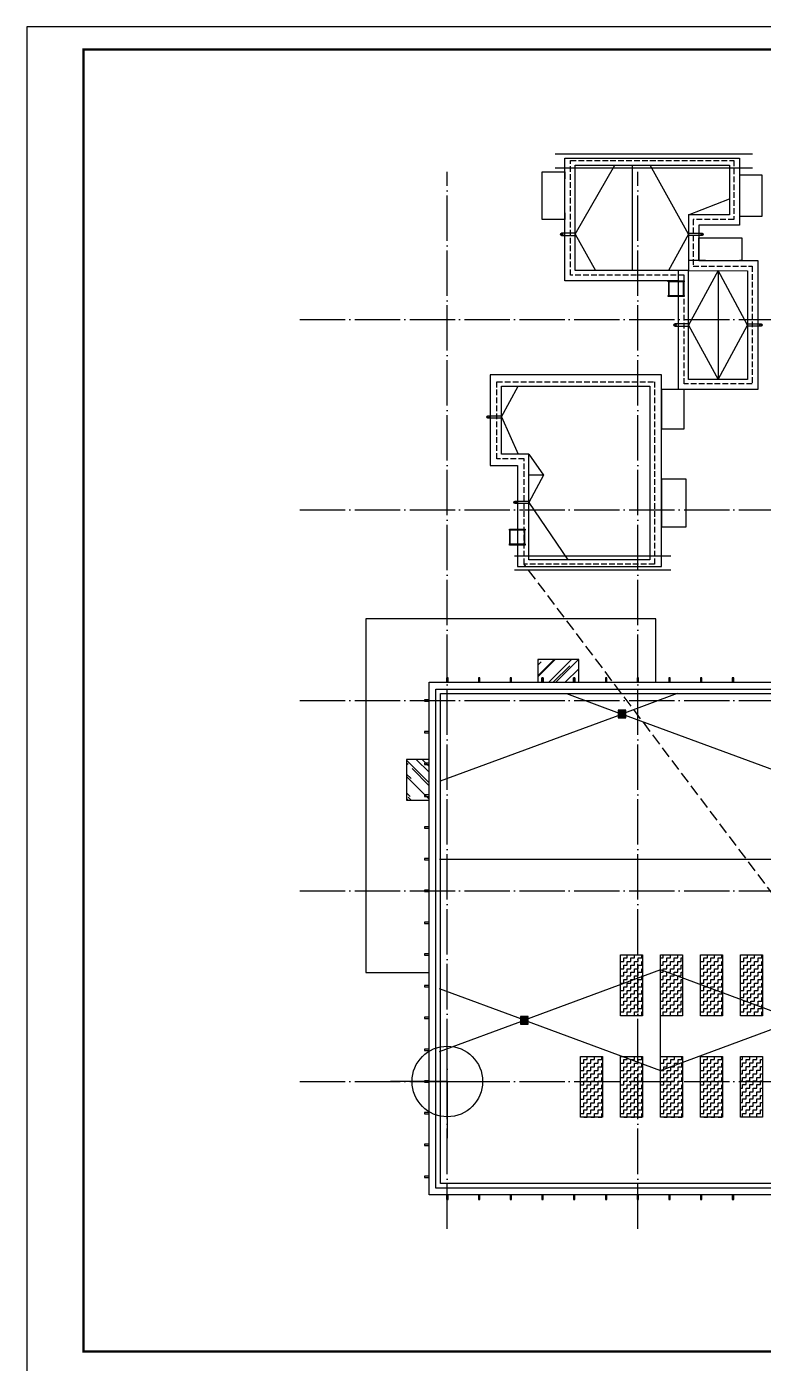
# Model space of a CAD drawing. Extents: x -186750 to 855523, y -12902 to 560425.
# Drawn here: x -18550 to 13935, y 284576 to 343500 of the extents above; entities that cross this region are included whole.
import ezdxf
from ezdxf.xclip import XClip

# ---------------------------------------------------------------- set-up
doc = ezdxf.new("R2010")
doc.units = 0
doc.header["$LTSCALE"] = 1000
doc.header["$MEASUREMENT"] = 0
doc.header["$XCLIPFRAME"] = 0
for name, pattern in [('10#楼幕墙$0$109-34 轴网$0$L1$0$$AUDIT_BAD_LTYPE1', [0]), ('104-10 轴网$0$DOTE', [2.4200000000000004, 2, -0.2, 0.02, -0.2]), ('X-104 8#10#平面$0$109-34 轴网$0$L1$0$$AUDIT_BAD_LTYPE1', [0]), ('X-104 8#10#平面$0$DASH', [0.35, 0.25, -0.1])]:
    doc.linetypes.add(name, pattern=pattern)
doc.layers.add('10#楼幕墙$0$04-不打印_辅助线', color=165, linetype='Continuous', plot=False)
doc.layers.add('X-104 8#10#平面$0$04-不打印_辅助线', color=165, linetype='Continuous', plot=False)
for name, color, linetype in [('10#楼幕墙$0$A-C_玻璃幕墙', 140, 'Continuous'), ('10#楼幕墙$0$A-O_屋面', 252, 'Continuous'), ('104-10 轴网$0$A_AXIS-轴线', 252, '104-10 轴网$0$DOTE'), ('X-104 8#10#平面$0$00-图签', 7, 'Continuous'), ('X-104 8#10#平面$0$A-C_玻璃幕墙', 252, 'Continuous'), ('X-104 8#10#平面$0$A-O_分水线', 127, 'Continuous'), ('X-104 8#10#平面$0$A-O_屋面', 201, 'Continuous'), ('X-104 8#10#平面$0$A-SUR_看线', 252, 'Continuous'), ('X-104 8#10#平面$0$A-TECH_暖通', 162, 'Continuous'), ('X-104 8#10#平面$0$A-TECH_结构', 252, 'Continuous'), ('X-104 8#10#平面$0$EH_玻璃', 252, 'Continuous'), ('X-104 8#10#平面$0$EH_石材', 116, 'Continuous')]:
    doc.layers.add(name, color=color, linetype=linetype)
pattern_1 = [(0, (-1.600710675120355e-10, 59399.99999999994), (158.75, 158.75), [158.75, -158.75]), (90, (158.7499999998399, 59399.99999999994), (-158.75, 158.75), [158.75, -158.75])]

# ---------------------------------------------------------------- blocks, each defined once
blk = doc.blocks.new('10#楼幕墙$0$2')
at = {"linetype": '10#楼幕墙$0$109-34 轴网$0$L1$0$$AUDIT_BAD_LTYPE1'}
for points in [[(-199772.2420019889, 234015.7524743264), (-199772.2420019889, 236514.4760455291)], [(-199772.2420019889, 234015.7524743264), (-202270.9655731916, 234015.7524743264)], [(-199772.2420019889, 234015.7524743264), (-199772.2420019889, 231517.0289031237)], [(-199772.2420019889, 234015.7524743264), (-197273.5184307862, 234015.7524743264)]]:
    blk.add_lwpolyline(points, dxfattribs=at)
blk.add_circle((-199772.2420019889, 234015.7524743264), 1556.811371132266)
blk = doc.blocks.new('10#楼幕墙')
at = {"layer": '10#楼幕墙$0$04-不打印_辅助线'}
blk.add_lwpolyline([(-18549.99999999994, 284100), (65550.00000000006, 284100), (65550.00000000006, 343500), (-18549.99999999994, 343500)], close=True, dxfattribs=at)
at = {"layer": '10#楼幕墙$0$A-C_玻璃幕墙'}
for points in [[(30.00000000084776, 314599.9999999942), (30.00000000084776, 314799.9999999942), (-29.99999999257477, 314799.9999999942), (-29.99999999257477, 314599.9999999942)], [(1430.000000000848, 314599.9999999942), (1430.000000000848, 314799.9999999942), (1370.000000007425, 314799.9999999942), (1370.000000007425, 314599.9999999942)], [(2830.000000000848, 314599.9999999942), (2830.000000000848, 314799.9999999942), (2770.000000007425, 314799.9999999942), (2770.000000007425, 314599.9999999942)], [(4230.000000000848, 314599.9999999942), (4230.000000000848, 314799.9999999942), (4170.000000007425, 314799.9999999942), (4170.000000007425, 314599.9999999942)], [(5630.000000000848, 314599.9999999942), (5630.000000000848, 314799.9999999942), (5570.000000007425, 314799.9999999942), (5570.000000007425, 314599.9999999942)], [(7030.000000000848, 314599.9999999942), (7030.000000000848, 314799.9999999942), (6970.000000007425, 314799.9999999942), (6970.000000007425, 314599.9999999942)], [(8430.000000000848, 314599.9999999942), (8430.000000000848, 314799.9999999942), (8370.000000007425, 314799.9999999942), (8370.000000007425, 314599.9999999942)], [(9830.000000000848, 314599.9999999942), (9830.000000000848, 314799.9999999942), (9770.000000007425, 314799.9999999942), (9770.000000007425, 314599.9999999942)], [(11230.00000000085, 314599.9999999942), (11230.00000000085, 314799.9999999942), (11170.00000000743, 314799.9999999942), (11170.00000000743, 314599.9999999942)], [(12630.00000000085, 314599.9999999942), (12630.00000000085, 314799.9999999942), (12570.00000000743, 314799.9999999942), (12570.00000000743, 314599.9999999942)], [(-799.9999999957405, 313829.999999994), (-999.9999999957114, 313829.999999994), (-999.9999999957114, 313770.0000000006), (-799.9999999957405, 313770.0000000006)], [(-799.9999999957405, 312429.999999994), (-999.9999999957114, 312429.999999994), (-999.9999999957114, 312370.0000000006), (-799.9999999957405, 312370.0000000006)], [(-799.9999999957405, 311029.999999994), (-999.9999999957114, 311029.999999994), (-999.9999999957114, 310970.0000000006), (-799.9999999957405, 310970.0000000006)], [(-799.9999999957405, 309629.999999994), (-999.9999999957114, 309629.999999994), (-999.9999999957114, 309570.0000000006), (-799.9999999957405, 309570.0000000006)], [(-799.9999999957405, 308229.999999994), (-999.9999999957114, 308229.999999994), (-999.9999999957114, 308170.0000000006), (-799.9999999957405, 308170.0000000006)], [(-799.9999999957405, 306829.999999994), (-999.9999999957114, 306829.999999994), (-999.9999999957114, 306770.0000000006), (-799.9999999957405, 306770.0000000006)], [(-799.9999999957405, 305429.999999994), (-999.9999999957114, 305429.999999994), (-999.9999999957114, 305370.0000000006), (-799.9999999957405, 305370.0000000006)], [(-799.9999999957405, 304029.999999994), (-999.9999999957114, 304029.999999994), (-999.9999999957114, 303970.0000000006), (-799.9999999957405, 303970.0000000006)], [(-799.9999999957405, 302629.999999994), (-999.9999999957114, 302629.999999994), (-999.9999999957114, 302570.0000000006), (-799.9999999957405, 302570.0000000006)], [(-799.9999999957405, 301229.999999994), (-999.9999999957114, 301229.999999994), (-999.9999999957114, 301170.0000000006), (-799.9999999957405, 301170.0000000006)], [(-799.9999999957405, 299829.999999994), (-999.9999999957114, 299829.999999994), (-999.9999999957114, 299770.0000000006), (-799.9999999957405, 299770.0000000006)], [(-799.9999999957405, 298429.999999994), (-999.9999999957114, 298429.999999994), (-999.9999999957114, 298370.0000000006), (-799.9999999957405, 298370.0000000006)], [(-799.9999999957405, 297029.999999994), (-999.9999999957114, 297029.999999994), (-999.9999999957114, 296970.0000000006), (-799.9999999957405, 296970.0000000006)], [(-799.9999999957405, 295629.999999994), (-999.9999999957114, 295629.999999994), (-999.9999999957114, 295570.0000000006), (-799.9999999957405, 295570.0000000006)], [(-799.9999999957405, 294229.999999994), (-999.9999999957114, 294229.999999994), (-999.9999999957114, 294170.0000000006), (-799.9999999957405, 294170.0000000006)], [(-799.9999999957405, 292829.999999994), (-999.9999999957114, 292829.999999994), (-999.9999999957114, 292770.0000000006), (-799.9999999957405, 292770.0000000006)], [(30.0000000011969, 291799.9999999942), (30.0000000011969, 291999.9999999941), (-29.99999999222564, 291999.9999999941), (-29.99999999222564, 291799.9999999942)], [(1430.000000001197, 291799.9999999942), (1430.000000001197, 291999.9999999941), (1370.000000007774, 291999.9999999941), (1370.000000007774, 291799.9999999942)], [(2830.000000001197, 291799.9999999942), (2830.000000001197, 291999.9999999941), (2770.000000007774, 291999.9999999941), (2770.000000007774, 291799.9999999942)], [(4230.000000001197, 291799.9999999942), (4230.000000001197, 291999.9999999941), (4170.000000007774, 291999.9999999941), (4170.000000007774, 291799.9999999942)], [(5630.000000001197, 291799.9999999942), (5630.000000001197, 291999.9999999941), (5570.000000007774, 291999.9999999941), (5570.000000007774, 291799.9999999942)], [(7030.000000001197, 291799.9999999942), (7030.000000001197, 291999.9999999941), (6970.000000007774, 291999.9999999941), (6970.000000007774, 291799.9999999942)], [(8430.000000001197, 291799.9999999942), (8430.000000001197, 291999.9999999941), (8370.000000007774, 291999.9999999941), (8370.000000007774, 291799.9999999942)], [(9830.000000001197, 291799.9999999942), (9830.000000001197, 291999.9999999941), (9770.000000007774, 291999.9999999941), (9770.000000007774, 291799.9999999942)], [(11230.0000000012, 291799.9999999942), (11230.0000000012, 291999.9999999941), (11170.00000000777, 291999.9999999941), (11170.00000000777, 291799.9999999942)], [(12630.0000000012, 291799.9999999942), (12630.0000000012, 291999.9999999941), (12570.00000000777, 291999.9999999941), (12570.00000000777, 291799.9999999942)]]:
    blk.add_lwpolyline(points, close=True, dxfattribs=at)
at = {"layer": '10#楼幕墙$0$A-O_屋面'}
for points in [[(17600.00000000415, 298359.9999996886), (17600.00000000411, 291999.999999994), (-799.9999999959799, 291999.9999999993), (-799.9999999956382, 314599.999999994), (14600.00000000437, 314599.9999999938)], [(17300.00000000415, 298359.9999996886), (17300.00000000411, 292299.9999999941), (-499.9999999959728, 292299.9999999992), (-499.9999999956427, 314299.999999994), (14600.00000000436, 314299.9999999938)], [(17300.00000000412, 293899.9999999939), (17100.00000000415, 293899.9999999939), (17100.00000000411, 292499.9999999941), (-299.9999999959655, 292499.9999999992), (-299.9999999956457, 314099.999999994), (14600.00000000436, 314099.9999999938)]]:
    blk.add_lwpolyline(points, dxfattribs=at)
at = {"layer": '10#楼幕墙$0$04-不打印_辅助线'}
blk.add_blockref('10#楼幕墙$0$2', (199772.242001989, 62984.24752567361), dxfattribs=at)
blk = doc.blocks.new('104-10 轴网')
at = {"layer": '104-10 轴网$0$A_AXIS-轴线', "linetype": '104-10 轴网$0$DOTE'}
for p, q in [((-5.093170329928398e-11, -6500.000000000015), (2.110027708113194e-10, 40100.00000000004)), ((8399.999999999949, -6500.000000000015), (8400.000000000211, 40100.00000000004)), ((-6500.000000000022, 33599.99999999999), (48500.00000000018, 33600.00000000004)), ((-6500.000000000022, 25199.99999999999), (48500.00000000018, 25200.00000000004)), ((-6500.000000000022, 16799.99999999999), (48500.00000000018, 16800.00000000004)), ((-6500.000000000022, 8399.999999999985), (48500.00000000018, 8400.000000000044)), ((-6500.000000000022, -1.477928890381008e-11), (48500.00000000018, 4.342837200965732e-11))]:
    blk.add_line(p, q, dxfattribs=at)
at = {"layer": 'Defpoints'}
blk.add_lwpolyline([(-16049.99999999992, 45500.00000000001), (58050.00000000011, 45499.99999999999), (58050.00000000011, -11900.00000000001), (-16049.99999999998, -11899.99999999996)], close=True, dxfattribs=at)
blk = doc.blocks.new('X-104 8#10#平面$0$fdghdgfh')
at = {"layer": 'X-104 8#10#平面$0$EH_玻璃'}
h = blk.add_hatch(dxfattribs=at)
h.set_pattern_fill('AR-RROOF', color=256, scale=600, angle=135)
h.set_pattern_definition([(135, (42800.00000000185, -184500), (-1724.209175245277, 646.5784407169795), [11430, -1524, 3810, -762]), (135, (41813.96787790845, -184052.7832451708), (-177.8090711971696, -1255.439805725468), [2286, -251.46, 4572, -571.5]), (135, (42072.59925419524, -184688.5853785425), (-3162.846205840555, 2440.833613706597), [6096, -1066.8, 3048, -762])])
h.paths.add_polyline_path([(-1000, 900), (-1000, -900), (-1.13686837721616e-13, -900), (-1.13686837721616e-13, 900)])
at = {"layer": 'X-104 8#10#平面$0$A-C_玻璃幕墙'}
blk.add_lwpolyline([(-1000, 900), (-1000, -900), (-1.13686837721616e-13, -900), (-1.13686837721616e-13, 900)], close=True, dxfattribs=at)
blk = doc.blocks.new('X-104 8#10#平面$0$jtkjuyriuy')
h = blk.add_hatch()
h.set_pattern_fill('ANSI31', color=8, scale=30, angle=45)
h.set_pattern_definition([(90, (0, 0), (-47.625, 1.06581410364015e-14), [])])
h.paths.add_polyline_path([(-138, 138), (138, 138), (138, -138), (-138, -138)])
for points in [[(-168, 168), (168, 168), (168, -168), (-168, -168)], [(-138, 138), (138, 138), (138, -138), (-138, -138)]]:
    blk.add_lwpolyline(points, close=True)
at = {"layer": 'X-104 8#10#平面$0$04-不打印_辅助线'}
for p, q in [((-168, 0), (168, 0)), ((0, 168), (0, -168))]:
    blk.add_line(p, q, dxfattribs=at)
blk = doc.blocks.new('X-104 8#10#平面$0$harehas')
for p, q in [((0, 185), (600, 185)), ((0, 165), (600, 165)), ((0, -465), (600, -465)), ((0, -485), (600, -485))]:
    blk.add_line(p, q)
for points in [[(-50, 200), (-50, -500), (0, -500), (0, 200)], [(600, 200), (600, -500), (650, -500), (650, 200)]]:
    blk.add_lwpolyline(points, close=True)
blk = doc.blocks.new('X-104 8#10#平面')
h = blk.add_hatch()
h.set_pattern_fill('ZIGZAG', color=18, scale=100, angle=-5.088887490341627e-14)
h.set_pattern_definition(pattern_1)
h.paths.add_polyline_path([(7640.00000000025, 302579.9999999999), (8605.000000000247, 302579.9999999999), (8605.000000000247, 299899.9999999999), (7640.00000000025, 299899.9999999999)])
h = blk.add_hatch()
h.set_pattern_fill('ZIGZAG', color=18, scale=100, angle=-5.088887490341627e-14)
h.set_pattern_definition(pattern_1)
h.paths.add_polyline_path([(9405.000000000247, 302579.9999999999), (10370.00000000025, 302579.9999999999), (10370.00000000025, 299899.9999999999), (9405.000000000247, 299899.9999999999)])
h = blk.add_hatch()
h.set_pattern_fill('ZIGZAG', color=18, scale=100, angle=-5.088887490341627e-14)
h.set_pattern_definition([(0, (3529.99999999984, 59399.99999999994), (158.75, 158.75), [158.75, -158.75]), (90, (3688.74999999984, 59399.99999999994), (-158.75, 158.75), [158.75, -158.75])])
h.paths.add_polyline_path([(11170.00000000025, 302579.9999999999), (12135.00000000025, 302579.9999999999), (12135.00000000025, 299899.9999999999), (11170.00000000025, 299899.9999999999)])
h = blk.add_hatch()
h.set_pattern_fill('ZIGZAG', color=18, scale=100, angle=-5.088887490341627e-14)
h.set_pattern_definition([(0, (5294.99999999984, 59399.99999999994), (158.75, 158.75), [158.75, -158.75]), (90, (5453.74999999984, 59399.99999999994), (-158.75, 158.75), [158.75, -158.75])])
h.paths.add_polyline_path([(12935.00000000025, 302579.9999999999), (13900.00000000025, 302579.9999999999), (13900.00000000025, 299899.9999999999), (12935.00000000025, 299899.9999999999)])
h = blk.add_hatch()
h.set_pattern_fill('ZIGZAG', color=18, scale=100, angle=-5.088887490341627e-14)
h.set_pattern_definition([(0, (-1765.000000019136, 54919.99999999994), (158.75, 158.75), [158.75, -158.75]), (90, (-1606.250000019136, 54919.99999999994), (-158.75, 158.75), [158.75, -158.75])])
h.paths.add_polyline_path([(5874.999999981274, 298099.9999999999), (6839.999999981274, 298099.9999999999), (6839.999999981274, 295419.9999999999), (5874.999999981274, 295419.9999999999)])
h = blk.add_hatch()
h.set_pattern_fill('ZIGZAG', color=18, scale=100, angle=-5.088887490341627e-14)
h.set_pattern_definition([(0, (-1.913576852530241e-08, 54919.99999999994), (158.75, 158.75), [158.75, -158.75]), (90, (158.7499999808642, 54919.99999999994), (-158.75, 158.75), [158.75, -158.75])])
h.paths.add_polyline_path([(7639.999999981274, 298099.9999999999), (8604.999999981272, 298099.9999999999), (8604.999999981272, 295419.9999999999), (7639.999999981274, 295419.9999999999)])
h = blk.add_hatch()
h.set_pattern_fill('ZIGZAG', color=18, scale=100, angle=-5.088887490341627e-14)
h.set_pattern_definition([(0, (1764.999999980864, 54919.99999999994), (158.75, 158.75), [158.75, -158.75]), (90, (1923.749999980864, 54919.99999999994), (-158.75, 158.75), [158.75, -158.75])])
h.paths.add_polyline_path([(9404.999999981272, 298099.9999999999), (10369.99999998127, 298099.9999999999), (10369.99999998127, 295419.9999999999), (9404.999999981272, 295419.9999999999)])
h = blk.add_hatch()
h.set_pattern_fill('ZIGZAG', color=18, scale=100, angle=-5.088887490341627e-14)
h.set_pattern_definition([(0, (3529.999999990352, 54919.99999999994), (158.75, 158.75), [158.75, -158.75]), (90, (3688.749999990352, 54919.99999999994), (-158.75, 158.75), [158.75, -158.75])])
h.paths.add_polyline_path([(11169.99999999076, 298099.9999999999), (12134.99999999076, 298099.9999999999), (12134.99999999076, 295419.9999999999), (11169.99999999076, 295419.9999999999)])
h = blk.add_hatch()
h.set_pattern_fill('ZIGZAG', color=18, scale=100, angle=-5.088887490341627e-14)
h.set_pattern_definition([(9.748457926952425e-15, (0, -2.972807454749603e-11), (158.75, 158.75), [158.75, -158.75]), (90, (158.75, -2.970106439580501e-11), (-158.75, 158.75), [158.75, -158.75])])
h.paths.add_polyline_path([(12935.00000000025, 298099.9999999999), (13900.00000000025, 298099.9999999999), (13900.00000000025, 295419.9999999999), (12935.00000000025, 295419.9999999999)])
at = {"layer": 'X-104 8#10#平面$0$00-图签'}
blk.add_lwpolyline([(-18549.99999999983, 284100.0000000001), (65550.00000000017, 284100.0000000001), (65550.00000000012, 343500.0000000002), (-18549.99999999988, 343500.0000000001)], close=True, dxfattribs=at)
at = {"layer": 'X-104 8#10#平面$0$00-图签', "const_width": 100}
blk.add_lwpolyline([(-16049.99999999983, 285100.0000000001), (64550.00000000017, 285100.0000000001), (64550.00000000012, 342500.0000000002), (-16049.99999999988, 342500.0000000001)], close=True, dxfattribs=at)
at = {"layer": 'X-104 8#10#平面$0$A-C_玻璃幕墙'}
for points in [[(4230.000000004238, 314599.9999999942), (4170.000000004238, 314599.9999999942), (4170.000000000255, 314799.9999999951), (4230.000000000255, 314799.9999999951)], [(5630.000000004238, 314599.9999999942), (5570.000000004238, 314599.9999999942), (5570.000000000255, 314799.9999999951), (5630.000000000255, 314799.9999999951)]]:
    blk.add_lwpolyline(points, close=True, dxfattribs=at)
at = {"layer": 'X-104 8#10#平面$0$A-O_分水线'}
for p, q in [((4758.35563940346, 337899.9021306577), (13455.37199403256, 337899.9021306578)), ((4758.355639403489, 337279.9021306577), (13455.37199403256, 337279.9021306578)), ((5638.909975515387, 334349.9021079778), (7387.738604663704, 337399.9021307282)), ((8163.909916535602, 332749.9020911002), (8163.909916363053, 337399.9021307571)), ((10638.90985755582, 334349.9021079778), (8940.081228375413, 337399.9021307859)), ((10638.90983400105, 335199.9021120029), (12439.11053546894, 335916.3849376973)), ((5638.909975515387, 334349.902132457), (6530.098780602828, 332749.9020917499)), ((10638.90985755582, 334349.902132457), (9747.721051744593, 332749.9020904504)), ((2388.909827229101, 326299.9021431178), (3121.754467736464, 327649.9021120202)), ((2388.909827229101, 326299.9021226743), (3121.754492304084, 324649.9021087809)), ((4235.782610514812, 323724.9021192999), (3588.909839926113, 323724.9021149212)), ((2958.355387177406, 320169.9021041396), (9861.28825828372, 320169.9021041397)), ((2958.355387177406, 319549.9021041396), (9861.28825828372, 319549.9021041397)), ((5262.001968093467, 314099.9999999939), (7700.000000000342, 313199.9999999938)), ((10137.99803190676, 314099.9999999938), (7700.000000000342, 313199.9999999938)), ((-299.999999995598, 310246.757255017), (7700.000000000342, 313199.9999999938)), ((16750.00002996151, 309859.1441336767), (7700.000000000342, 313199.9999999938)), ((-349.9999999916836, 306800.0000000008), (16350.0000000041, 306799.9999999931)), ((9400.000000000284, 301914.9320587338), (3400.000000000226, 299700)), ((15400.00000000023, 299700), (9400.000000000255, 301914.9320587338)), ((9400.000000000196, 297485.0679412662), (9400.000000000284, 301914.9320587338)), ((3400.000000000226, 299700), (9400.000000000196, 297485.0679412662)), ((9400.000000000196, 297485.0679412662), (15400.00000000023, 299700))]:
    blk.add_line(p, q, dxfattribs=at)
for points in [[(5038.909982265614, 334299.9021332629), (5638.909982265614, 334299.902132457), (5638.909982265614, 334399.902132457), (5038.909982265614, 334399.9021332629)], [(11238.90985080559, 334299.9021332629), (10638.90985080559, 334299.902132457), (10638.90985080559, 334399.902132457), (11238.90985080559, 334399.9021332629)], [(10038.90977019859, 330299.9021864906), (10638.90977019859, 330299.9021856847), (10638.90977019859, 330399.9021856847), (10038.90977019859, 330399.9021864906)], [(13838.90987433462, 330299.9021864906), (13238.90987433462, 330299.9021856847), (13238.90987433462, 330399.9021856847), (13838.90987433462, 330399.9021864906)], [(1788.909833979327, 326349.9021423117), (2388.909833979327, 326349.9021431178), (2388.909833979327, 326249.9021431178), (1788.909833979327, 326249.9021423117)], [(2988.909833644226, 322580.2740702193), (3588.909833644226, 322580.2740710253), (3588.909833644226, 322480.2740710253), (2988.909833644226, 322480.2740702193)]]:
    blk.add_lwpolyline(points, close=True, dxfattribs=at)
for points in [[(3588.90983366486, 324649.9021091457), (4235.782610514812, 323724.9021192999), (3588.909833645244, 322530.2740710234), (5321.141536379379, 319999.9021045503)], [(-349.9999999957872, 298315.6674632928), (3400.000000000255, 299700), (-349.999999995729, 301084.3325367071)]]:
    blk.add_lwpolyline(points, dxfattribs=at)
for centre in [(5038.909982265614, 334349.9021332629), (11238.90985080559, 334349.9021332629), (10038.90977019859, 330349.9021864906), (13838.90987433462, 330349.9021864906), (1788.909833979327, 326299.9021423117), (2988.909833644226, 322530.2740702193)]:
    blk.add_circle(centre, 50, dxfattribs=at)
at = {"layer": 'X-104 8#10#平面$0$A-O_屋面'}
for p, q in [((11088.90983400083, 333199.7076218517), (10638.90983400083, 333199.7076218518)), ((10188.90981058686, 332299.9020902694), (10188.90981077147, 332749.9020902694))]:
    blk.add_line(p, q, dxfattribs=at)
at = {"layer": 'X-104 8#10#平面$0$A-O_屋面', "linetype": 'X-104 8#10#平面$0$DASH', "ltscale": 2}
blk.add_line((17800.00000000662, 300699.999999996), (3388.909865140333, 319799.9021047233), dxfattribs=at)
at = {"layer": 'X-104 8#10#平面$0$A-O_屋面'}
for points in [[(13688.90981055398, 333194.338207177), (13688.90981055398, 327499.902112008), (10188.90981058823, 327499.9021120226), (10188.90981058686, 332299.9020902694), (5188.910022436641, 332299.9020923001), (5188.910023026321, 337699.9021306485), (12889.11053548335, 337699.9021309353), (12889.1105353841, 334749.9021119963), (11088.90983400099, 334749.9021120017), (11088.90983400083, 333199.7076218517)], [(13238.90981055397, 332744.6882501455), (13238.90981055397, 327949.9021120088), (10638.90981058811, 327949.9021120218), (10638.90981058675, 332749.9020900849), (5638.910022484459, 332749.9020921155), (5638.910022978504, 337399.9021306652), (12439.11053546894, 337399.9021309187), (12439.11053539851, 335199.9021119976), (10638.90983400105, 335199.9021120029), (10638.90983400078, 332750.0576648203)], [(12889.11053539709, 335149.4095481182), (13889.1105190639, 335149.4095481066), (13889.1105190813, 336949.4095763691), (12889.11053541449, 336949.4095763807)], [(9438.909835992665, 325779.9021120264), (10438.90981965948, 325779.9021120264), (10438.90981965946, 327499.9021120226), (9438.909835992645, 327499.9021120226)], [(9438.909800435882, 321449.9021331124), (10538.9095055098, 321449.9021331124), (10538.9095055098, 323549.9021613749), (9438.909800435882, 323549.9021613749)]]:
    blk.add_lwpolyline(points, close=True, dxfattribs=at)
for points in [[(5188.910036196095, 335299.9020919911), (5188.910036196066, 335000.2157419473), (4188.910052529252, 335000.2157419473), (4188.910052529311, 337100.2157702098), (5188.910036196125, 337100.2157702098), (5188.910036196125, 336799.9020919907)], [(11388.59618404458, 333199.7076218516), (11088.90983400083, 333199.7076218517), (11088.90983400083, 334199.7076055185), (12988.90986226333, 334199.7076055184), (12988.90986226333, 333199.7076218516), (12888.59618404417, 333199.7076218516)], [(9438.909835992643, 325249.9021120215), (9438.909835992643, 328149.9021120202), (1888.909833967249, 328149.9021120202), (1888.909834085032, 324149.9021085519), (3088.90983366486, 324149.9021091448), (3088.909865140333, 319699.9021047233), (9438.909832004952, 319699.9021041315), (9438.909835992643, 325249.9021120215), (9438.909835992643, 325249.9021120215)], [(8938.909832669568, 324749.9021120215), (8938.909832669568, 324749.9021120215), (8938.909835328028, 319999.9021041315), (3588.909865140333, 319999.9021047233), (3588.90983366486, 324649.9021091451), (2388.909834024467, 324649.9021085522), (2388.909834027814, 327649.9021120202), (8938.909834001184, 327649.9021120202), (8938.909832669568, 324749.9021120215)]]:
    blk.add_lwpolyline(points, dxfattribs=at)
at = {"layer": 'X-104 8#10#平面$0$A-SUR_看线'}
blk.add_lwpolyline([(9200.000000001448, 314599.9999999938), (9200.000000001091, 317399.9999999984), (-3599.999999997279, 317399.9999999986), (-3599.999999997508, 301800.0000000122), (-799.9999999955289, 301800.000000012)], dxfattribs=at)
at = {"layer": 'X-104 8#10#平面$0$A-TECH_暖通', "linetype": 'X-104 8#10#平面$0$109-34 轴网$0$L1$0$$AUDIT_BAD_LTYPE1', "elevation": 2500}
for points in [[(7640.00000000025, 302579.9999999999), (8605.000000000247, 302579.9999999999), (8605.000000000247, 299899.9999999999), (7640.00000000025, 299899.9999999999)], [(9405.000000000247, 302579.9999999999), (10370.00000000025, 302579.9999999999), (10370.00000000025, 299899.9999999999), (9405.000000000247, 299899.9999999999)], [(11170.00000000025, 302579.9999999999), (12135.00000000025, 302579.9999999999), (12135.00000000025, 299899.9999999999), (11170.00000000025, 299899.9999999999)], [(12935.00000000025, 302579.9999999999), (13900.00000000025, 302579.9999999999), (13900.00000000025, 299899.9999999999), (12935.00000000025, 299899.9999999999)], [(5874.999999981274, 298099.9999999999), (6839.999999981274, 298099.9999999999), (6839.999999981274, 295419.9999999999), (5874.999999981274, 295419.9999999999)], [(7639.999999981274, 298099.9999999999), (8604.999999981272, 298099.9999999999), (8604.999999981272, 295419.9999999999), (7639.999999981274, 295419.9999999999)], [(9404.999999981272, 298099.9999999999), (10369.99999998127, 298099.9999999999), (10369.99999998127, 295419.9999999999), (9404.999999981272, 295419.9999999999)], [(11169.99999999076, 298099.9999999999), (12134.99999999076, 298099.9999999999), (12134.99999999076, 295419.9999999999), (11169.99999999076, 295419.9999999999)], [(12935.00000000025, 298099.9999999999), (13900.00000000025, 298099.9999999999), (13900.00000000025, 295419.9999999999), (12935.00000000025, 295419.9999999999)]]:
    blk.add_lwpolyline(points, close=True, dxfattribs=at)
at = {"layer": 'X-104 8#10#平面$0$A-TECH_结构', "linetype": 'X-104 8#10#平面$0$DASH'}
for points in [[(13438.9098105882, 332947.8788324754), (13438.90981058817, 327749.9021120165), (10438.90981058817, 327749.9021120222), (10438.9098105868, 332549.9020901669), (5438.910022463213, 332549.9020921976), (5438.910022999749, 337599.9021306578), (12639.11053547535, 337599.9021309261), (12639.11053539211, 334999.902111997), (10838.90983400102, 334999.9021120024), (10838.90983400081, 332949.9020901676)], [(9138.909833998798, 324949.9021120215), (9138.909833998798, 324949.9021120215), (9138.909833998798, 319799.9021041315), (3388.909865140333, 319799.9021047233), (3388.90983366486, 324449.902109145), (2188.909834048682, 324449.9021085521), (2188.9098340036, 327849.9021120202), (9138.909833998798, 327849.9021120202)]]:
    blk.add_lwpolyline(points, close=True, dxfattribs=at)
at = {"layer": 'X-104 8#10#平面$0$EH_石材', "linetype": 'X-104 8#10#平面$0$109-34 轴网$0$L1$0$$AUDIT_BAD_LTYPE1'}
for p, q in [((11938.90982227738, 332747.3729574829), (10638.90981058743, 330349.9021010533)), ((11938.90982227738, 332747.3729574829), (11938.90982225332, 327949.9021120153)), ((13238.90981055397, 330347.2951810771), (11938.90982227738, 332747.3729574829)), ((10638.90981058743, 330349.9021010533), (11938.90981057104, 327949.9021120153)), ((11938.90981057104, 327949.9021120153), (13238.90981055397, 330347.2951810771))]:
    blk.add_line(p, q, dxfattribs=at)
at = {"linetype": 'X-104 8#10#平面$0$109-34 轴网$0$L1$0$$AUDIT_BAD_LTYPE1'}
ref = blk.add_blockref('10#楼幕墙', (0, 0), dxfattribs=at)
XClip(ref).set_block_clipping_path([(-18549.99999999996, -12899.99999999999), (65550.00000000006, 343500.0000000001)])
ref = blk.add_blockref('104-10 轴网', (2.546585164964199e-10, 297000), dxfattribs=at)
XClip(ref).set_block_clipping_path([(-16049.999999999924, -11899.999999999913), (58049.99999999998, 45500.00000000012)])
at = {"linetype": 'X-104 8#10#平面$0$109-34 轴网$0$L1$0$$AUDIT_BAD_LTYPE1', "rotation": 270}
blk.add_blockref('X-104 8#10#平面$0$fdghdgfh', (4895.000000003045, 314600), dxfattribs=at)
at = {"linetype": 'X-104 8#10#平面$0$109-34 轴网$0$L1$0$$AUDIT_BAD_LTYPE1'}
blk.add_blockref('X-104 8#10#平面$0$fdghdgfh', (-799.9999999997453, 310299.9999860431), dxfattribs=at)
at = {"layer": 'X-104 8#10#平面$0$A-O_分水线', "xscale": -1, "rotation": 359.9999999999999}
for p in [(7700.000000000342, 313199.9999999938), (3400.000000000226, 299700)]:
    blk.add_blockref('X-104 8#10#平面$0$jtkjuyriuy', p, dxfattribs=at)
at = {"layer": 'X-104 8#10#平面$0$A-SUR_看线', "xscale": -1}
for p, rotation in [((9938.909810586882, 332249.9020902695), 89.99999999999993), ((3238.909858420877, 320699.9021047233), 270)]:
    blk.add_blockref('X-104 8#10#平面$0$harehas', p, dxfattribs=dict(at, rotation=rotation))

msp = doc.modelspace()

# ---------------------------------------------------------------- block references
msp.add_blockref('X-104 8#10#平面', (0, 0))

doc.saveas('drawing.dxf')
